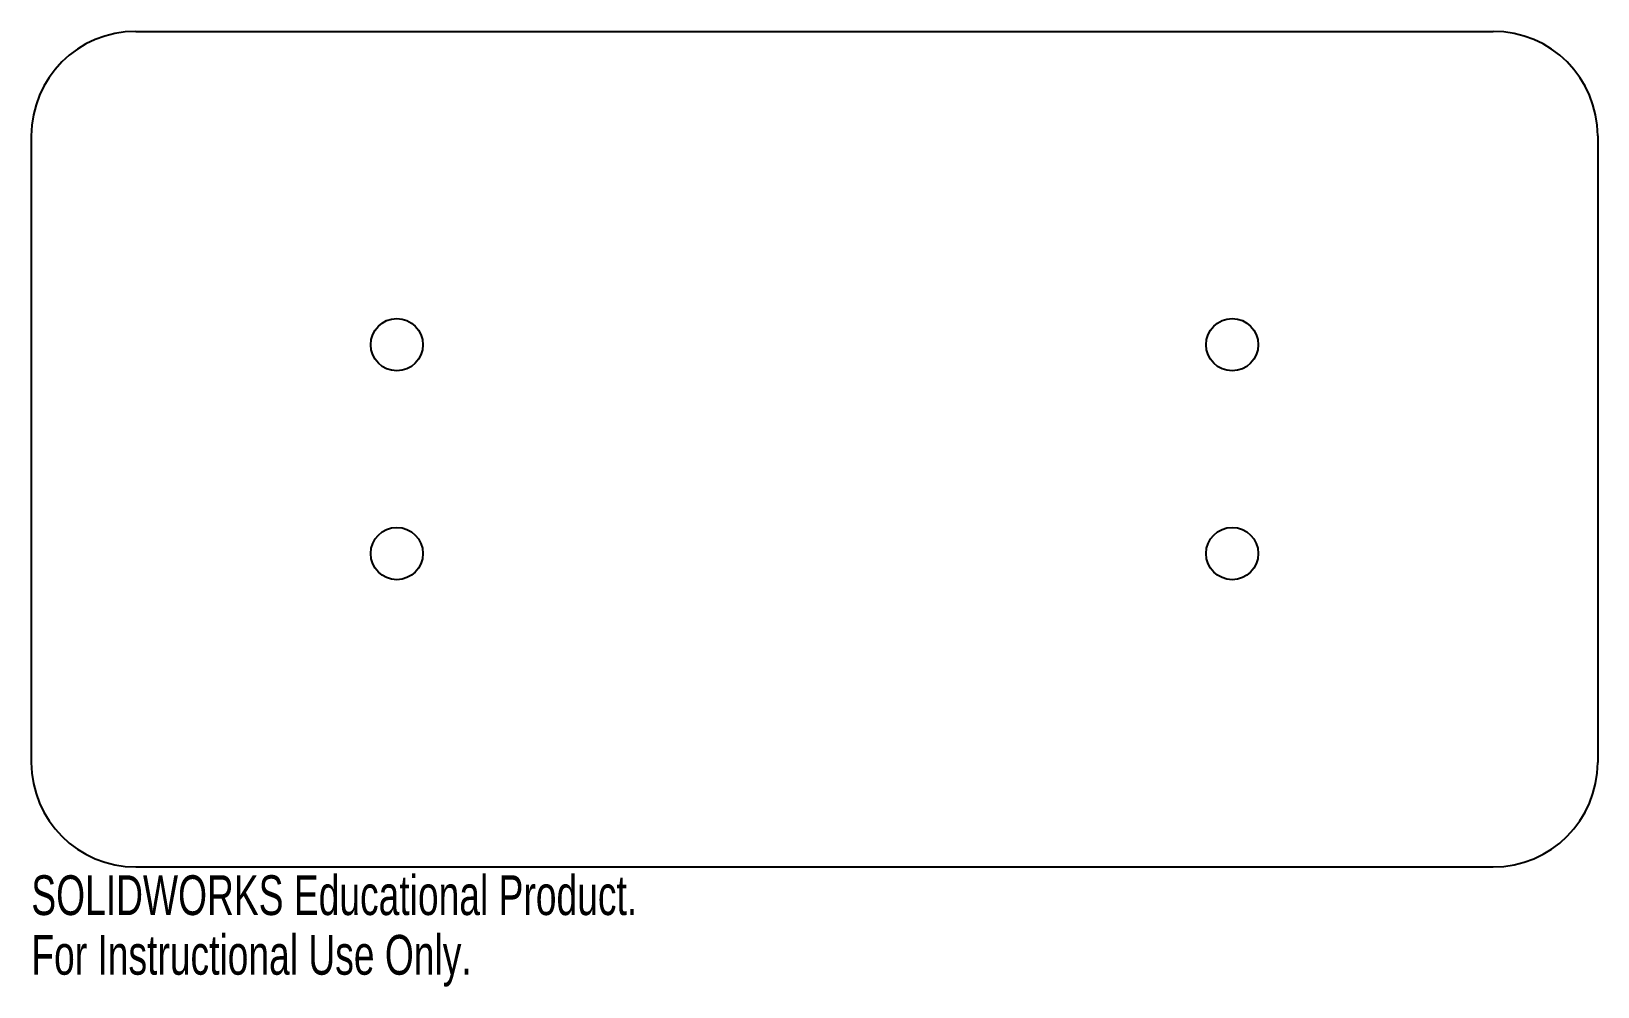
# Model space of a CAD drawing. Header units: inches. Extents: x 11.16 to 18.66, y -12.63 to -8.06.
import ezdxf

# ---------------------------------------------------------------- set-up
doc = ezdxf.new("R2010")
doc.units = ezdxf.units.IN
doc.header["$MEASUREMENT"] = 0
doc.styles.add('SLDTEXTSTYLE0', font='TXT', dxfattribs={"width": 0.7})

msp = doc.modelspace()

# ---------------------------------------------------------------- linework, layer by layer
at = {"color": 7, "linetype": 'Continuous', "lineweight": 25}
for p, q in [((11.6606, -8.0614), (18.1606, -8.0614)), ((11.1606, -8.5614), (11.1606, -11.5614)), ((18.6606, -8.5614), (18.6606, -11.5614)), ((11.6606, -12.0614), (18.1606, -12.0614))]:
    msp.add_line(p, q, dxfattribs=at)
for centre in [(12.9106, -9.5614), (16.9106, -9.5614), (12.9106, -10.5614), (16.9106, -10.5614)]:
    msp.add_circle(centre, 0.125, dxfattribs=at)
for centre, start, end in [((11.6606, -8.5614), 90, 180), ((18.1606, -8.5614), 0, 90), ((11.6606, -11.5614), 180, 270), ((18.1606, -11.5614), 270, 0)]:
    msp.add_arc(centre, 0.5, start, end, dxfattribs=at)

# ---------------------------------------------------------------- texts
at = {"color": 7, "linetype": 'Continuous', "char_height": 0.1903, "attachment_point": 1, "style": 'SLDTEXTSTYLE0'}
for s, insert in [('SOLIDWORKS Educational Product.', (11.1606, -12.1015)), ('For Instructional Use Only.', (11.1606, -12.387))]:
    msp.add_mtext(s, dxfattribs=dict(at, insert=insert))

doc.saveas('drawing.dxf')
